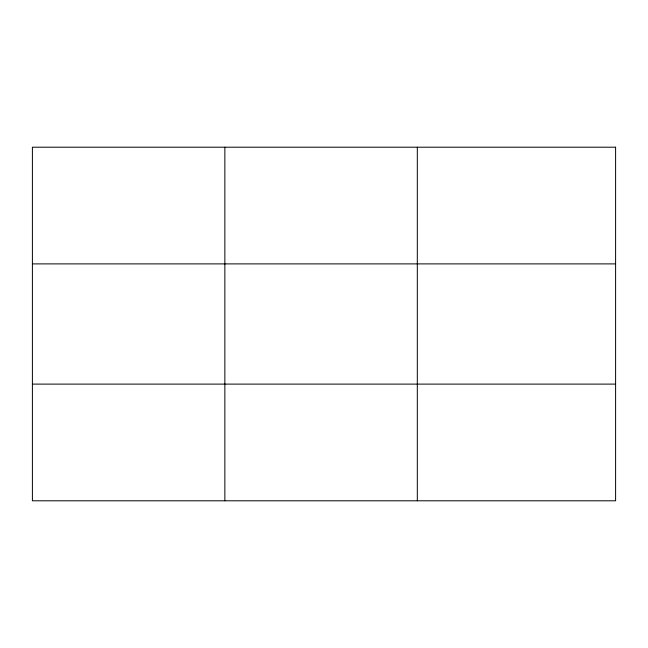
<?xml version="1.0" encoding="UTF-8"?>
<svg xmlns="http://www.w3.org/2000/svg" width="648" height="648" viewBox="0 0 648 648"><rect width="100%" height="100%" fill="white"/><g stroke="black" fill="none" stroke-linecap="round" stroke-linejoin="round"><path stroke-width="0.97" d="M224.856 147.209L224.856 500.791M417.312 147.209L417.312 500.791M32.4 263.89L615.6 263.89M32.4 384.11L615.6 384.11M615.6 147.209L615.6 500.791L32.4 500.791L32.4 147.209L615.6 147.209"/></g></svg>
